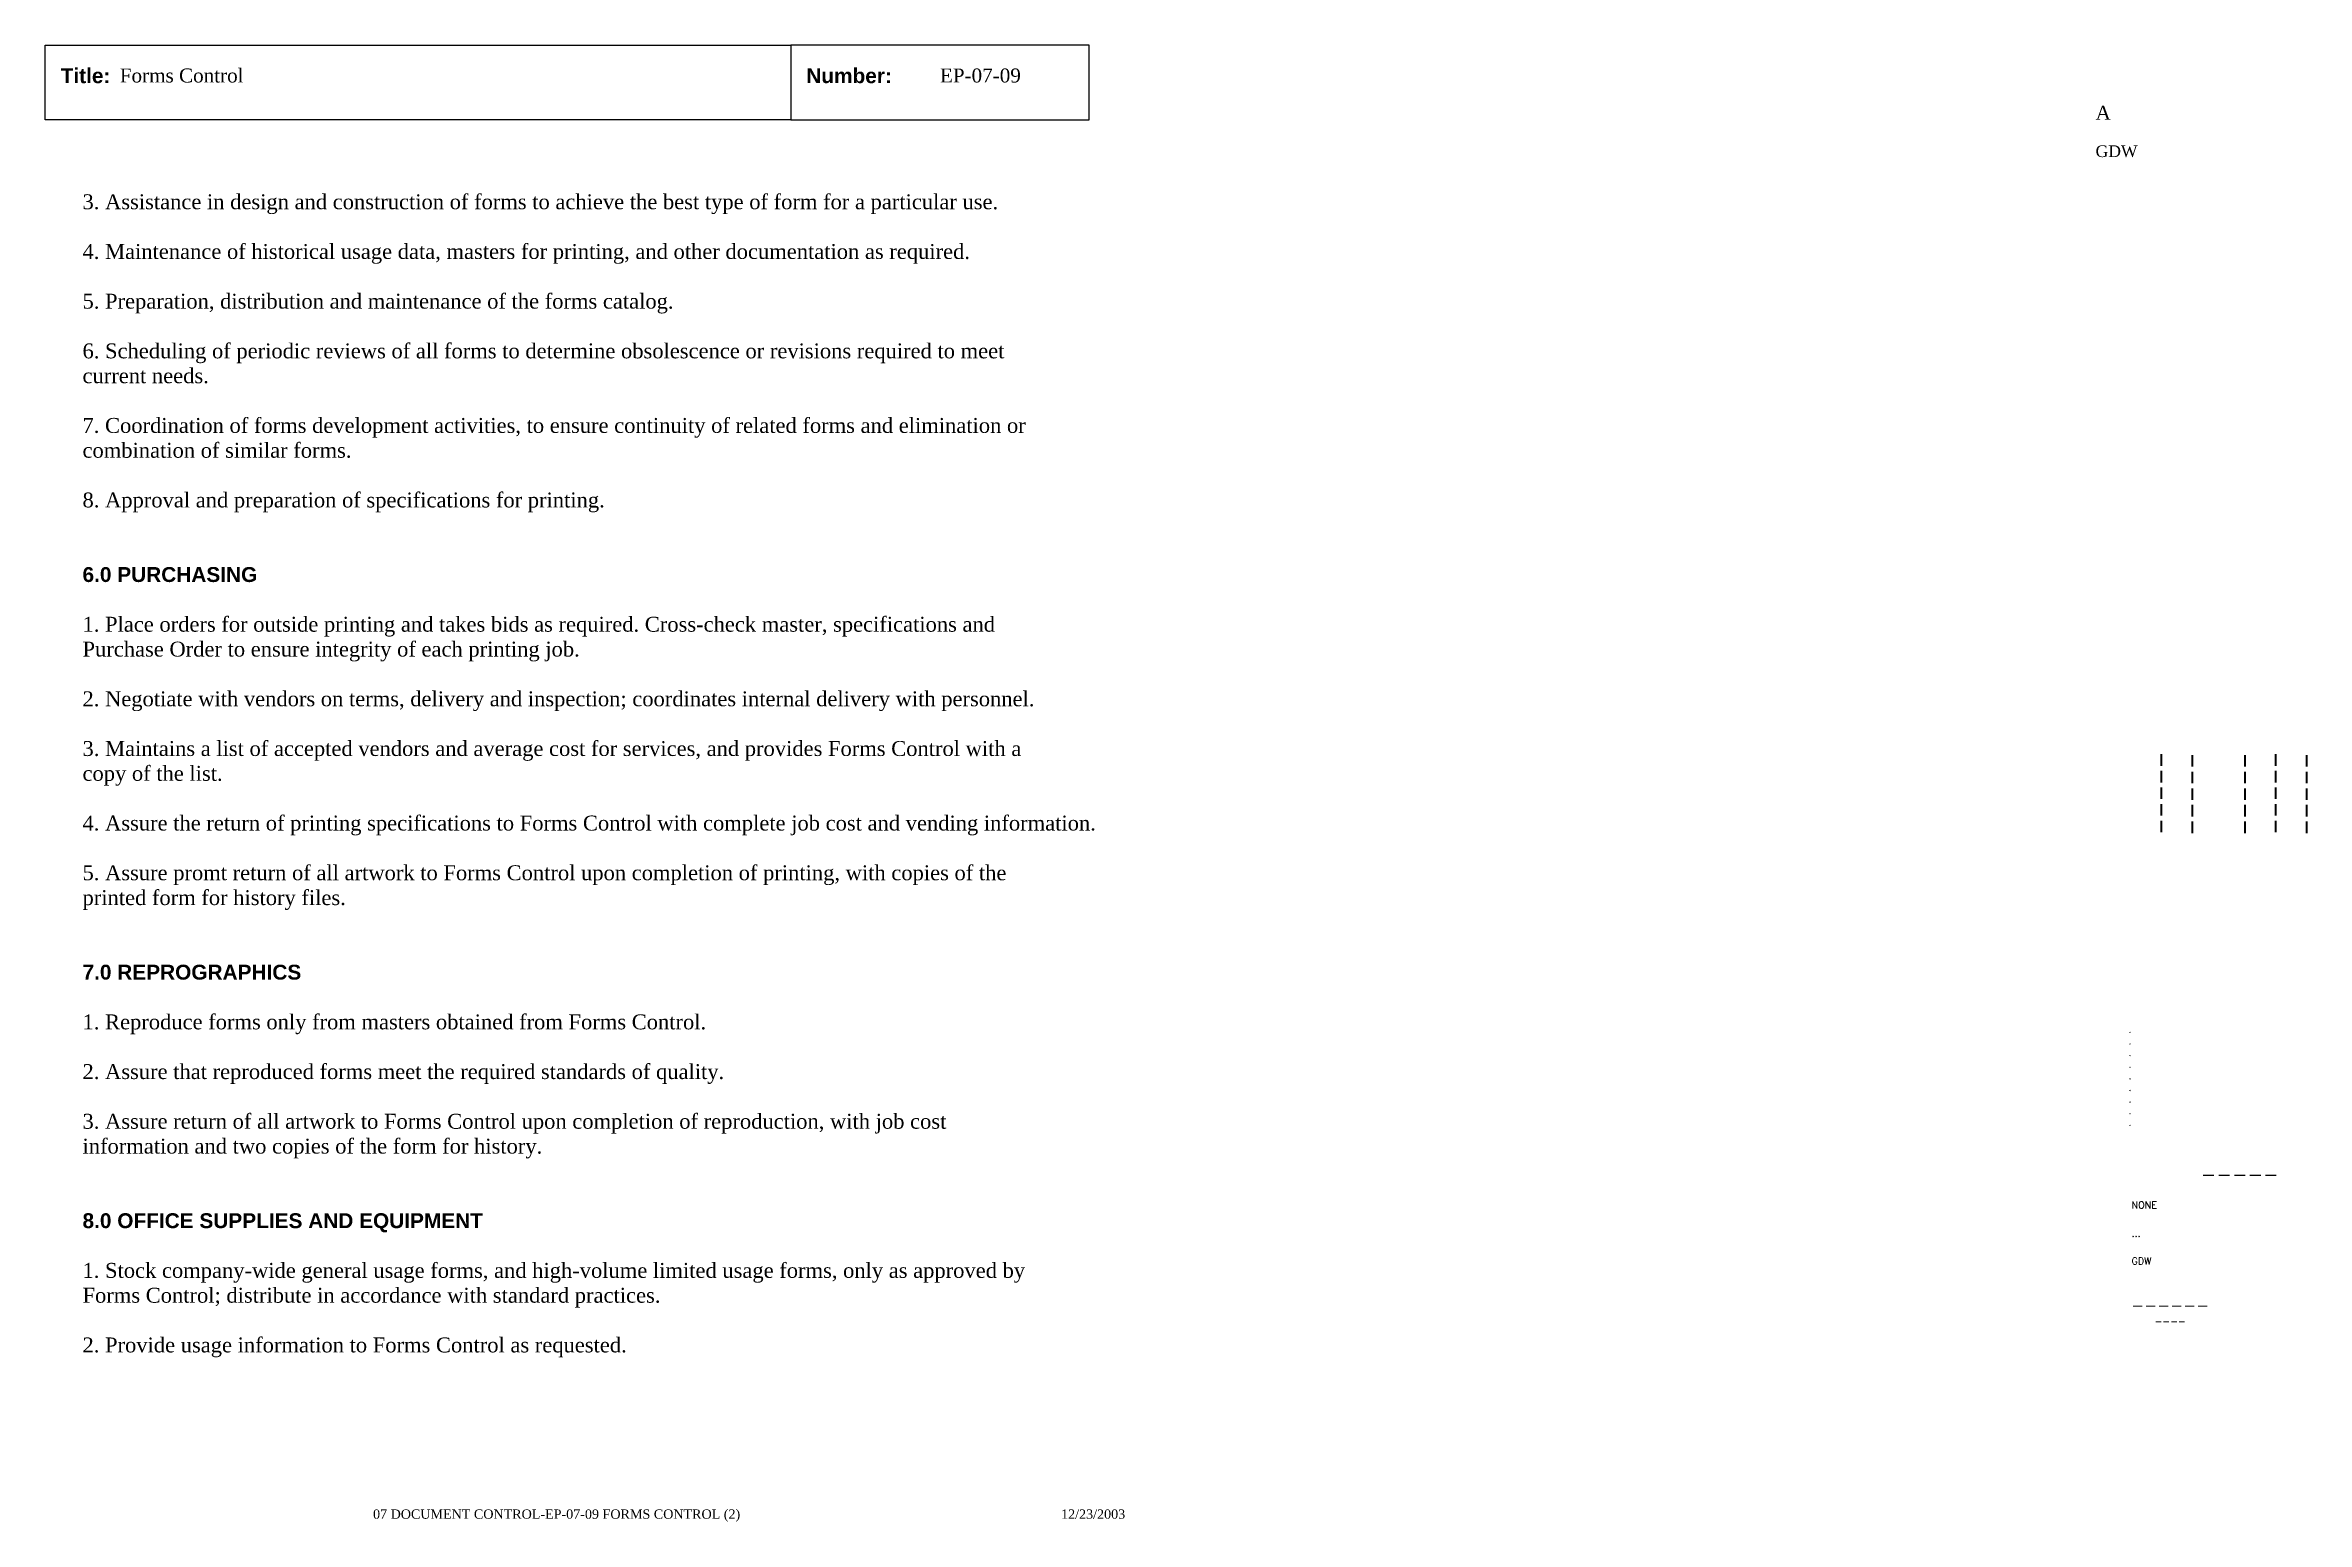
# Paper-space layout 'EP-07-09 Forms Control (2)' of a CAD drawing. Header units: inches. Extents: x 1 to 31.3, y 0.2 to 20.
import ezdxf
from ezdxf.enums import TextEntityAlignment as Align

# ---------------------------------------------------------------- set-up
doc = ezdxf.new("R2010")
doc.units = ezdxf.units.IN
doc.header["$MEASUREMENT"] = 0
doc.layers.add('TitleBlock_Attributes', color=40, linetype='Continuous', plot=False)
doc.layers.add('TitleBlock_Atts_Print', color=1, linetype='Continuous')
doc.styles.get("Standard").update_dxf_attribs({"font": 'simplex.shx'})
doc.styles.add('style1', font='TIMES.TTF')
doc.styles.add('styleAtt', font='TIMES.TTF')
doc.styles.add('TBBIGTEXT', font='complex.shx')

# ---------------------------------------------------------------- blocks, each defined once
blk = doc.blocks.new('Test1')
at = {"layer": 'TitleBlock_Attributes', "style": 'TBBIGTEXT', "width": 0.8}
for tag, p, height in [('SideLine1', (29.492, 9.408), 0.25), ('SideLine2', (29.906, 9.396), 0.25), ('SideLine3', (30.612, 9.396), 0.25), ('SideLine4', (31.026, 9.408), 0.25), ('SideLine5', (31.44, 9.396), 0.25), ('File-Layout', (28.803, 3.641), 0.125)]:
    blk.add_attdef(tag, p, '', height=height, rotation=90, dxfattribs=at)
at = {"layer": 'TitleBlock_Attributes'}
for tag, p, height in [('REV1', (28.947, 6.754), 0.0625), ('REV2', (28.947, 6.598), 0.0625), ('REV3', (28.947, 6.442), 0.0625), ('REV4', (28.947, 6.286), 0.0625), ('REV5', (28.947, 6.13), 0.0625), ('REV6', (28.947, 5.974), 0.0625), ('REV7', (28.947, 5.818), 0.0625), ('REV8', (28.947, 5.662), 0.0625), ('REV9', (28.947, 5.506), 0.0625), ('SCALE', (28.983, 4.394), 0.0938), ('INCHARGE', (28.983, 4.016), 0.0938), ('DRW', (28.983, 3.641), 0.0938)]:
    blk.add_attdef(tag, p, '', height=height, dxfattribs=at)
at = {"layer": 'TitleBlock_Attributes', "style": 'TBBIGTEXT'}
for tag, height, p in [('PROJNUM', 0.188, (30.434, 4.761)), ('DWG_NUM', 0.156, (31.168, 4.127)), ('CUSTOMER', 0.156, (29.501, 3.017)), ('LOCATION', 0.0938, (29.501, 2.835)), ('DESC_1', 0.188, (29.501, 2.412)), ('DESC_2', 0.188, (29.501, 2.1)), ('DESC_3', 0.188, (29.501, 1.787))]:
    blk.add_attdef(tag, text='', height=height, dxfattribs=at).set_placement(p, align=Align.CENTER)
at = {"layer": 'TitleBlock_Attributes'}
blk.add_attdef('DRW_DATE', text='', height=0.0938, dxfattribs=at).set_placement((31.149, 3.648), align=Align.CENTER)

psp = doc.layouts.new('EP-07-09 Forms Control (2)')

# ---------------------------------------------------------------- linework, layer by layer
for points in [[(1, 20), (11, 20), (11, 19), (1, 19)], [(11, 19), (15, 19), (15, 20), (11, 20)]]:
    psp.add_lwpolyline(points, close=True)

# ---------------------------------------------------------------- block references
ref = psp.add_blockref('Test1', (0, 0))
ref.add_attrib('CUSTOMER', '------', dxfattribs={"layer": 'TitleBlock_Attributes', "height": 0.1562, "style": 'TBBIGTEXT'}).set_placement((29.501, 3.017), align=Align.CENTER)
ref.add_attrib('LOCATION', '----', dxfattribs={"layer": 'TitleBlock_Attributes', "height": 0.0938, "style": 'TBBIGTEXT'}).set_placement((29.501, 2.835), align=Align.CENTER)
ref.add_attrib('DESC_1', 'Forms Control', (2, 19.5), dxfattribs={"layer": 'TitleBlock_Atts_Print', "height": 0.1875, "style": 'styleAtt'})
ref.add_attrib('DESC_2', 'EP-07-09', (13, 19.5), dxfattribs={"layer": 'TitleBlock_Atts_Print', "height": 0.1875, "style": 'styleAtt'})
ref.add_attrib('DESC_3', 'A', (28.5, 19), dxfattribs={"layer": 'TitleBlock_Attributes', "height": 0.188, "style": 'styleAtt'})
ref.add_attrib('PROJNUM', '-----', dxfattribs={"layer": 'TitleBlock_Attributes', "height": 0.1875, "style": 'TBBIGTEXT'}).set_placement((30.434, 4.761), align=Align.CENTER)
ref.add_attrib('DWG_NUM', 'GDW', (28.5, 18.5), dxfattribs={"layer": 'TitleBlock_Attributes', "height": 0.1562, "style": 'styleAtt'})
ref.add_attrib('DRW_DATE', '12/23/2003', dxfattribs={"layer": 'TitleBlock_Atts_Print', "height": 0.125, "style": 'styleAtt'}).set_placement((15.055, 0.232), align=Align.CENTER)
ref.add_attrib('DRW', 'GDW', (28.983, 3.641), dxfattribs={"layer": 'TitleBlock_Attributes', "height": 0.0938})
ref.add_attrib('INCHARGE', '...', (28.983, 4.016), dxfattribs={"layer": 'TitleBlock_Attributes', "height": 0.0938})
ref.add_attrib('SCALE', 'NONE', (28.983, 4.394), dxfattribs={"layer": 'TitleBlock_Attributes', "height": 0.0938})
ref.add_attrib('REV1', '.', (28.947, 6.754), dxfattribs={"layer": 'TitleBlock_Attributes', "height": 0.0625})
ref.add_attrib('REV2', '.', (28.947, 6.598), dxfattribs={"layer": 'TitleBlock_Attributes', "height": 0.0625})
ref.add_attrib('REV3', '.', (28.947, 6.442), dxfattribs={"layer": 'TitleBlock_Attributes', "height": 0.0625})
ref.add_attrib('REV4', '.', (28.947, 6.286), dxfattribs={"layer": 'TitleBlock_Attributes', "height": 0.0625})
ref.add_attrib('REV5', '.', (28.947, 6.13), dxfattribs={"layer": 'TitleBlock_Attributes', "height": 0.0625})
ref.add_attrib('REV6', '.', (28.947, 5.974), dxfattribs={"layer": 'TitleBlock_Attributes', "height": 0.0625})
ref.add_attrib('REV7', '.', (28.947, 5.818), dxfattribs={"layer": 'TitleBlock_Attributes', "height": 0.0625})
ref.add_attrib('REV8', '.', (28.947, 5.662), dxfattribs={"layer": 'TitleBlock_Attributes', "height": 0.0625})
ref.add_attrib('REV9', '.', (28.947, 5.506), dxfattribs={"layer": 'TitleBlock_Attributes', "height": 0.0625})
ref.add_attrib('SideLine1', '-----', (29.492, 9.408), dxfattribs={"layer": 'TitleBlock_Attributes', "height": 0.25, "rotation": 90, "style": 'TBBIGTEXT', "width": 0.8})
ref.add_attrib('SideLine2', '-----', (29.906, 9.396), dxfattribs={"layer": 'TitleBlock_Attributes', "height": 0.25, "rotation": 90, "style": 'TBBIGTEXT', "width": 0.8})
ref.add_attrib('SideLine3', '-----', (30.612, 9.396), dxfattribs={"layer": 'TitleBlock_Attributes', "height": 0.25, "rotation": 90, "style": 'TBBIGTEXT', "width": 0.8})
ref.add_attrib('SideLine4', '-----', (31.026, 9.408), dxfattribs={"layer": 'TitleBlock_Attributes', "height": 0.25, "rotation": 90, "style": 'TBBIGTEXT', "width": 0.8})
ref.add_attrib('SideLine5', '-----', (31.44, 9.396), dxfattribs={"layer": 'TitleBlock_Attributes', "height": 0.25, "rotation": 90, "style": 'TBBIGTEXT', "width": 0.8})
ref.add_attrib('File-Layout', '07 DOCUMENT CONTROL-EP-07-09 FORMS CONTROL (2)', dxfattribs={"layer": 'TitleBlock_Atts_Print', "height": 0.125, "style": 'styleAtt'}).set_placement((7.859, 0.232), align=Align.CENTER)

# ---------------------------------------------------------------- texts
at = {"color": 5, "char_height": 0.2, "width": 2, "attachment_point": 1, "line_spacing_factor": 1.5, "style": 'style1'}
for s, insert in [('{\\fArial|b1|i0|c0|p34;Title:}', (1.207, 19.691)), ('{\\fArial|b1|i0|c0|p34;Number:}', (11.207, 19.691))]:
    psp.add_mtext(s, dxfattribs=dict(at, insert=insert))
at = {"color": 5, "insert": (1.5, 18), "char_height": 0.2, "width": 13, "attachment_point": 1, "style": 'style1'}
psp.add_mtext('3. Assistance in design and construction of forms to achieve the best type of form for a particular use.\\P\\P4. Maintenance of historical usage data, masters for printing, and other documentation as required.\\P\\P5. Preparation, distribution and maintenance of the forms catalog.\\P\\P6. Scheduling of periodic reviews of all forms to determine obsolescence or revisions required to meet current needs.\\P\\P7. Coordination of forms development activities, to ensure continuity of related forms and elimination or combination of similar forms.\\P\\P8. Approval and preparation of specifications for printing.\\P\\P\\P{\\fArial|b1|i0|c0|p34;6.0 PURCHASING\\P\\P}1. Place orders for outside printing and takes bids as required. Cross-check master, specifications and Purchase Order to ensure integrity of each printing job. \\P\\P2. Negotiate with vendors on terms, delivery and inspection; coordinates internal delivery with personnel.\\P\\P3. Maintains a list of accepted vendors and average cost for services, and provides Forms Control with a copy of the list.\\P\\P4. Assure the return of printing specifications to Forms Control with complete job cost and vending information.\\P\\P5. Assure promt return of all artwork to Forms Control upon completion of printing, with copies of the printed form for history files.\\P\\P\\P{\\fArial|b1|i0|c0|p34;7.0 REPROGRAPHICS\\P\\P}1. Reproduce forms only from masters obtained from Forms Control.\\P\\P2. Assure that reproduced forms meet the required standards of quality.\\P\\P3. Assure return of all artwork to Forms Control upon completion of reproduction, with job cost information and two copies of the form for history.\\P\\P\\P{\\fArial|b1|i0|c0|p34;8.0 OFFICE SUPPLIES AND EQUIPMENT\\P\\P}1. Stock company-wide general usage forms, and high-volume limited usage forms, only as approved by Forms Control; distribute in accordance with standard practices.\\P\\P2. Provide usage information to Forms Control as requested.', dxfattribs=at)

doc.saveas('drawing.dxf')
